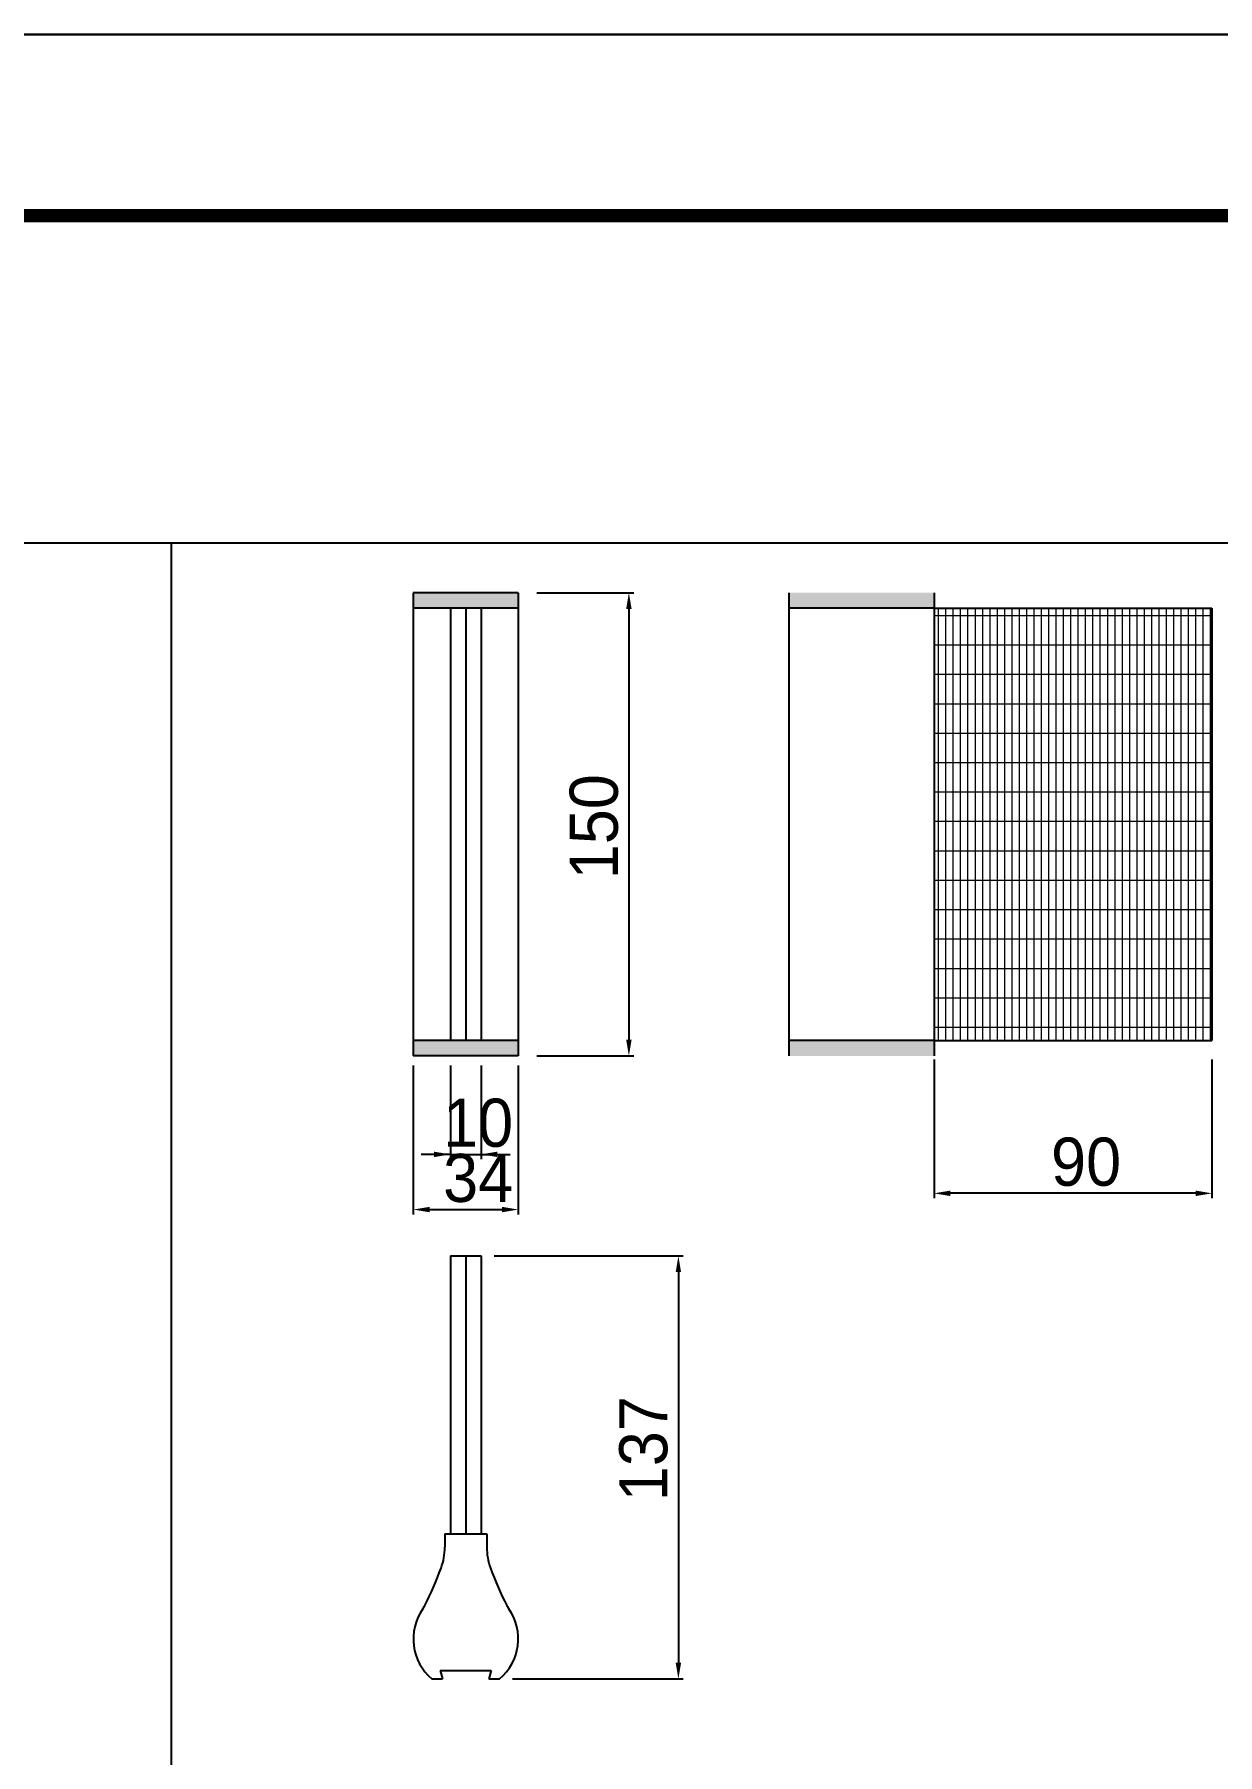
# Model space of a CAD drawing. Header units: millimetres. Extents: x 75184266 to 76346726, y -35850126 to -33679385.
# Drawn here: x 75364344 to 75430758, y -35590268 to -35493725 of the extents above; entities that cross this region are included whole.
import ezdxf

# ---------------------------------------------------------------- set-up
doc = ezdxf.new("R2010")
doc.units = ezdxf.units.MM
doc.header["$LTSCALE"] = 50
doc.header["$MEASUREMENT"] = 0
doc.layers.get('0').update_dxf_attribs({"linetype": 'CONTINUOUS'})
doc.layers.add('AZ-LINE', color=3, linetype='CONTINUOUS')
doc.layers.add('PARKING', color=7, linetype='CONTINUOUS')
doc.layers.add('TIS-블록유도안내판', color=134, linetype='CONTINUOUS', lineweight=15)
doc.layers.add('XR-기준층$0$XR-지하3층$0$DEFPOINT', color=142, linetype='CONTINUOUS', plot=False)
doc.styles.add('GHS', font='')
doc.styles.get('GHS').set_extended_font_data('Dotum')

# ---------------------------------------------------------------- blocks, each defined once
blk = doc.blocks.new('바탕폼')
at = {"layer": 'AZ-LINE', "ltscale": 10}
blk.add_lwpolyline([(841, 594.71), (0, 594.71), (0, 0), (841, 0)], close=True, dxfattribs=at)
at = {"layer": 'AZ-LINE', "const_width": 1.5}
blk.add_lwpolyline([(20, 574.35), (20, 20.35), (821, 20.35), (821, 574.35)], close=True, dxfattribs=at)

msp = doc.modelspace()

# ---------------------------------------------------------------- hatches: boundary and pattern name
at = {"layer": 'PARKING', "linetype": 'Continuous'}
h = msp.add_hatch(color=256, dxfattribs=at)
h.paths.add_polyline_path([(75391504.2, -35525928), (75391504.2, -35525061.6), (75385612.4, -35525061.6), (75385612.4, -35525928)])
h.paths.add_polyline_path([(75391504.2, -35551055), (75391504.2, -35550188.5), (75385612.4, -35550188.5), (75385612.4, -35551055)])
h = msp.add_hatch(color=256, dxfattribs=at)
h.paths.add_polyline_path([(75414840.2, -35525061.6), (75414840.2, -35525928), (75406695.6, -35525928), (75406695.6, -35525061.6)])
h.paths.add_polyline_path([(75406695.6, -35551055), (75406695.6, -35550188.5), (75414840.2, -35550188.5), (75414840.2, -35551055)])

# ---------------------------------------------------------------- linework, layer by layer
at = {"color": 1}
for p, q in [((75392542.3, -35525061.6), (75397986.3, -35525061.6)), ((75397713.4, -35525971.3), (75397713.4, -35550145.2)), ((75385612.4, -35551588.5), (75385612.4, -35559951.5)), ((75387691.9, -35551588.5), (75387691.9, -35556854.2)), ((75389424.7, -35551588.5), (75389424.7, -35556854.2)), ((75391504.2, -35551588.5), (75391504.2, -35559951.5)), ((75392542.3, -35551055), (75397986.3, -35551055)), ((75414840.2, -35551247.9), (75414840.2, -35559040.5)), ((75430436.3, -35551247.9), (75430436.3, -35559040.5)), ((75387691.9, -35556581.3), (75386060.3, -35556581.3)), ((75387691.9, -35556581.3), (75389424.7, -35556581.3)), ((75389424.7, -35556581.3), (75391056.3, -35556581.3)), ((75429526.5, -35558767.6), (75415750, -35558767.6)), ((75386522.1, -35559678.6), (75390594.4, -35559678.6)), ((75390146.9, -35562279.6), (75400764.2, -35562279.6)), ((75400491.2, -35563189.4), (75400491.2, -35585110.5)), ((75391178.8, -35586020.3), (75400764.2, -35586020.3))]:
    msp.add_line(p, q, dxfattribs=at)
for points in [[(75397561.7, -35525971.3), (75397865, -35525971.3), (75397713.4, -35525061.6)], [(75397561.7, -35550145.2), (75397865, -35550145.2), (75397713.4, -35551055)], [(75386782.1, -35556429.7), (75386782.1, -35556732.9), (75387691.9, -35556581.3)], [(75390334.5, -35556429.7), (75390334.5, -35556732.9), (75389424.7, -35556581.3)], [(75415750, -35558615.9), (75415750, -35558919.2), (75414840.2, -35558767.6)], [(75429526.5, -35558615.9), (75429526.5, -35558919.2), (75430436.3, -35558767.6)], [(75386522.1, -35559526.9), (75386522.1, -35559830.2), (75385612.4, -35559678.6)], [(75390594.4, -35559526.9), (75390594.4, -35559830.2), (75391504.2, -35559678.6)], [(75400339.6, -35563189.4), (75400642.9, -35563189.4), (75400491.2, -35562279.6)], [(75400339.6, -35585110.5), (75400642.9, -35585110.5), (75400491.2, -35586020.3)]]:
    msp.add_solid(points, dxfattribs=at)
at = {"layer": 'PARKING', "color": 3}
for p, q in [((75293915.7, -35522254.9), (75528203.1, -35522254.9)), ((75372011.5, -35522254.9), (75372011.5, -35756542.3))]:
    msp.add_line(p, q, dxfattribs=at)
at = {"layer": 'PARKING', "linetype": 'Continuous'}
for p, q in [((75391504.2, -35525061.6), (75385612.4, -35525061.6)), ((75385612.4, -35525061.6), (75385612.4, -35551055)), ((75391504.2, -35525061.6), (75391504.2, -35551055)), ((75406695.6, -35525061.6), (75406695.6, -35551055)), ((75414840.2, -35525061.6), (75414840.2, -35551055)), ((75391504.2, -35525928), (75385612.4, -35525928)), ((75387691.9, -35525928), (75387691.9, -35550188.5)), ((75388558.3, -35525928), (75388558.3, -35550188.5)), ((75389424.7, -35525928), (75389424.7, -35550188.5)), ((75414840.2, -35525928), (75406695.6, -35525928)), ((75414840.2, -35525928), (75430436.3, -35525928)), ((75430436.3, -35525928), (75430436.3, -35550188.5)), ((75391504.2, -35550188.5), (75385612.4, -35550188.5)), ((75414840.2, -35550188.5), (75406695.6, -35550188.5)), ((75414840.2, -35550188.5), (75430436.3, -35550188.5)), ((75391504.2, -35551055), (75385612.4, -35551055)), ((75387691.9, -35562279.6), (75389424.7, -35562279.6)), ((75387691.9, -35562279.6), (75387691.9, -35577875.7)), ((75388558.3, -35562279.6), (75388558.3, -35577875.7)), ((75389424.7, -35562279.6), (75389424.7, -35577875.7)), ((75387379.9, -35577875.7), (75389736.7, -35577875.7)), ((75387379.9, -35577875.7), (75387379.9, -35578619.3)), ((75389736.7, -35577875.7), (75389736.7, -35578619.3)), ((75386660, -35586020.3), (75387258.6, -35586020.3)), ((75387128.7, -35585543.8), (75387258.6, -35586020.3)), ((75387128.7, -35585543.8), (75389987.9, -35585543.8)), ((75389987.9, -35585543.8), (75389858, -35586020.3)), ((75389858, -35586020.3), (75390456.6, -35586020.3))]:
    msp.add_line(p, q, dxfattribs=at)
for centre, radius, start, end in [((75383914.1, -35578619.3), 3465.8, 340.067267, 0), ((75393202.5, -35578619.3), 3465.8, 180, 199.932733), ((75370708.9, -35573830.6), 17512.5, 332.566893, 340.067267), ((75406407.7, -35573830.6), 17512.5, 199.932733, 207.433107), ((75388558.3, -35583767.5), 2945.9, 145.24715, 229.880833), ((75384714.1, -35581100.4), 1732.9, 325.24715, 332.566893), ((75388558.3, -35583767.5), 2945.9, 310.119167, 34.75285), ((75392402.5, -35581100.4), 1732.9, 207.433107, 214.75285)]:
    msp.add_arc(centre, radius, start, end, dxfattribs=at)
at = {"layer": 'TIS-블록유도안내판', "color": 112}
for p, q in [((75414840.2, -35526335.8), (75430436.3, -35526335.8)), ((75415096.6, -35550188.5), (75415096.6, -35525928)), ((75415509.2, -35550188.5), (75415509.2, -35525928)), ((75415921.9, -35550188.5), (75415921.9, -35525928)), ((75416334.5, -35550188.5), (75416334.5, -35525928)), ((75416747.2, -35550188.5), (75416747.2, -35525928)), ((75417159.8, -35550188.5), (75417159.8, -35525928)), ((75417572.5, -35550188.5), (75417572.5, -35525928)), ((75417985.1, -35550188.5), (75417985.1, -35525928)), ((75418397.8, -35550188.5), (75418397.8, -35525928)), ((75418810.4, -35550188.5), (75418810.4, -35525928)), ((75419223.1, -35550188.5), (75419223.1, -35525928)), ((75419635.7, -35550188.5), (75419635.7, -35525928)), ((75420048.3, -35550188.5), (75420048.3, -35525928)), ((75420461, -35550188.5), (75420461, -35525928)), ((75420873.6, -35550188.5), (75420873.6, -35525928)), ((75421286.3, -35550188.5), (75421286.3, -35525928)), ((75421698.9, -35550188.5), (75421698.9, -35525928)), ((75422111.6, -35550188.5), (75422111.6, -35525928)), ((75422524.2, -35550188.5), (75422524.2, -35525928)), ((75422936.9, -35550188.5), (75422936.9, -35525928)), ((75423349.5, -35550188.5), (75423349.5, -35525928)), ((75423762.2, -35550188.5), (75423762.2, -35525928)), ((75424174.8, -35550188.5), (75424174.8, -35525928)), ((75424587.4, -35550188.5), (75424587.4, -35525928)), ((75425000.1, -35550188.5), (75425000.1, -35525928)), ((75425412.7, -35550188.5), (75425412.7, -35525928)), ((75425825.4, -35550188.5), (75425825.4, -35525928)), ((75426238, -35550188.5), (75426238, -35525928)), ((75426650.7, -35550188.5), (75426650.7, -35525928)), ((75427063.3, -35550188.5), (75427063.3, -35525928)), ((75427476, -35550188.5), (75427476, -35525928)), ((75427888.6, -35550188.5), (75427888.6, -35525928)), ((75428301.3, -35550188.5), (75428301.3, -35525928)), ((75428713.9, -35550188.5), (75428713.9, -35525928)), ((75429126.5, -35550188.5), (75429126.5, -35525928)), ((75429539.2, -35550188.5), (75429539.2, -35525928)), ((75429951.8, -35550188.5), (75429951.8, -35525928)), ((75430364.5, -35550188.5), (75430364.5, -35525928)), ((75414840.2, -35527986.3), (75430436.3, -35527986.3)), ((75414840.2, -35529636.9), (75430436.3, -35529636.9)), ((75414840.2, -35531287.5), (75430436.3, -35531287.5)), ((75414840.2, -35532938.1), (75430436.3, -35532938.1)), ((75414840.2, -35534588.7), (75430436.3, -35534588.7)), ((75414840.2, -35536239.2), (75430436.3, -35536239.2)), ((75414840.2, -35537889.8), (75430436.3, -35537889.8)), ((75414840.2, -35539540.4), (75430436.3, -35539540.4)), ((75414840.2, -35541191), (75430436.3, -35541191)), ((75414840.2, -35542841.6), (75430436.3, -35542841.6)), ((75414840.2, -35544492.2), (75430436.3, -35544492.2)), ((75414840.2, -35546142.7), (75430436.3, -35546142.7)), ((75414840.2, -35547793.3), (75430436.3, -35547793.3)), ((75414840.2, -35549443.9), (75430436.3, -35549443.9))]:
    msp.add_line(p, q, dxfattribs=at)
at = {"layer": 'XR-기준층$0$XR-지하3층$0$DEFPOINT', "ltscale": 0.5}
for points in [[(75663669.1, -35790725.5), (75243669.1, -35790725.5), (75243669.1, -35493725.5), (75663669.1, -35493725.5)], [(75663671.2, -35790725.5), (75243671.2, -35790725.5), (75243671.2, -35493725.5), (75663671.2, -35493725.5)]]:
    msp.add_lwpolyline(points, close=True, dxfattribs=at)

# ---------------------------------------------------------------- block references
at = {"layer": 'AZ-LINE', "xscale": 499.40546941707, "yscale": 499.40546941707, "zscale": 499.40546941707}
msp.add_blockref('바탕폼', (75243669.1, -35790725.5), dxfattribs=at)

# ---------------------------------------------------------------- texts
at = {"layer": 'PARKING', "style": 'GHS'}
for s, p in [('150', (75397092.8, -35541142.7)), ('137', (75399870.7, -35576049.5))]:
    msp.add_text(s, height=2703.32, rotation=90, dxfattribs=at).set_placement(p)
for s, p in [('10', (75387282.7, -35556156.3)), ('90', (75421408.6, -35558342.6)), ('34', (75387283.9, -35559253.6))]:
    msp.add_text(s, height=2703.32, dxfattribs=at).set_placement(p)

doc.saveas('drawing.dxf')
